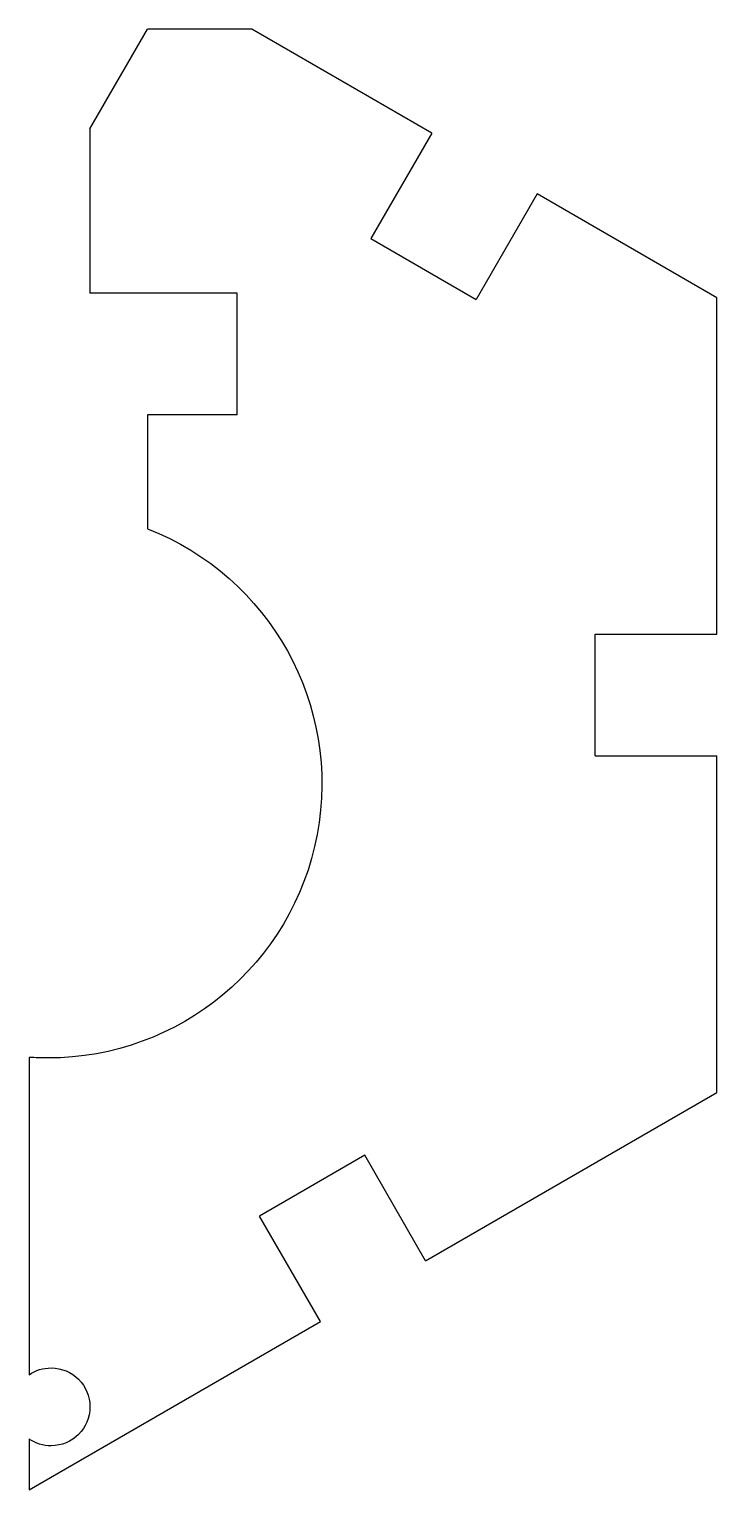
# Model space of a CAD drawing. Header units: millimetres. Extents: x 3627.6 to 3644.9, y 1496.3 to 1532.9.
import ezdxf

# ---------------------------------------------------------------- set-up
doc = ezdxf.new("R2010")
doc.units = ezdxf.units.MM

msp = doc.modelspace()

# ---------------------------------------------------------------- linework, layer by layer
at = {"color": 254, "true_color": 0xcad1ee, "extrusion": (-1.14601e-16, 7.42783e-07, -1)}
for p, q in [((3629.156, 1530.384, 96.607), (3630.598, 1532.882, 96.607)), ((3633.215, 1532.882, 96.607), (3630.598, 1532.882, 96.607)), ((3637.721, 1530.281, 96.607), (3633.215, 1532.882, 96.607)), ((3629.156, 1530.384, 96.607), (3629.156, 1526.271, 96.607)), ((3637.721, 1530.281, 96.607), (3636.197, 1527.641, 96.607)), ((3640.361, 1528.757, 96.607), (3638.837, 1526.117, 96.607)), ((3644.867, 1526.155, 96.607), (3640.361, 1528.757, 96.607)), ((3636.197, 1527.641, 96.607), (3638.837, 1526.117, 96.607)), ((3632.849, 1526.271, 96.607), (3629.156, 1526.271, 96.607)), ((3632.849, 1523.223, 96.607), (3632.849, 1526.271, 96.607)), ((3644.867, 1517.729, 96.607), (3644.867, 1526.155, 96.607)), ((3630.594, 1523.223, 96.607), (3630.594, 1520.373, 96.607)), ((3632.849, 1523.223, 96.607), (3630.594, 1523.223, 96.607)), ((3641.819, 1517.729, 96.607), (3644.867, 1517.729, 96.607)), ((3641.819, 1514.681, 96.607), (3641.819, 1517.729, 96.607)), ((3641.819, 1514.681, 96.607), (3644.867, 1514.681, 96.607)), ((3644.867, 1506.254, 96.607), (3644.867, 1514.681, 96.607)), ((3627.632, 1507.134, 96.607), (3627.632, 1499.186, 96.607)), ((3637.569, 1502.041, 96.607), (3644.867, 1506.254, 96.607)), ((3636.045, 1504.681, 96.607), (3633.406, 1503.157, 96.607)), ((3637.569, 1502.041, 96.607), (3636.045, 1504.681, 96.607)), ((3634.93, 1500.517, 96.607), (3633.406, 1503.157, 96.607)), ((3627.632, 1496.304, 96.607), (3634.93, 1500.517, 96.607)), ((3627.632, 1497.576, 96.607), (3627.632, 1496.304, 96.607))]:
    msp.add_line(p, q, dxfattribs=at)
for centre, radius, start, end in [((-3628.106, 1513.979, -96.606), 6.861, 111.2642, 270), ((-3628.106, 1513.979, -96.606), 6.861, 270, 273.9555), ((-3628.181, 1498.381, -96.606), 0.975, 55.7042, 90), ((-3628.181, 1498.381, -96.606), 0.975, 90, 270), ((-3628.181, 1498.381, -96.606), 0.975, 270, 304.2958)]:
    msp.add_arc(centre, radius, start, end, dxfattribs=at)

doc.saveas('drawing.dxf')
